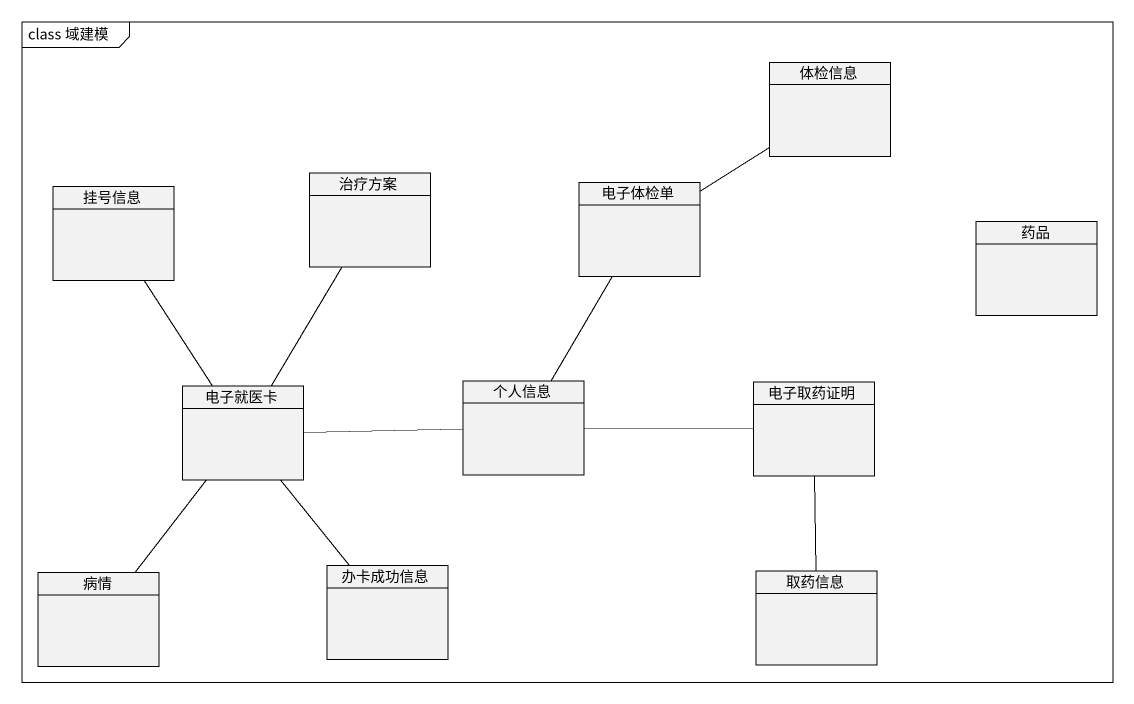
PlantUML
@startuml
mainframe class 域建模
hide circle
hide empty members
class 体检信息
class 挂号信息
class 治疗方案
class 电子体检单
class 药品
class 电子就医卡
class 个人信息
class 电子取药证明
class 病情
class 办卡成功信息
class 取药信息
体检信息 -- 电子体检单
挂号信息 -- 电子就医卡
治疗方案 -- 电子就医卡
电子就医卡 -right- 个人信息
个人信息 -up- 电子体检单
电子取药证明 -left- 个人信息
电子取药证明 -- 取药信息
病情 -up- 电子就医卡
办卡成功信息 -up- 电子就医卡
@enduml
